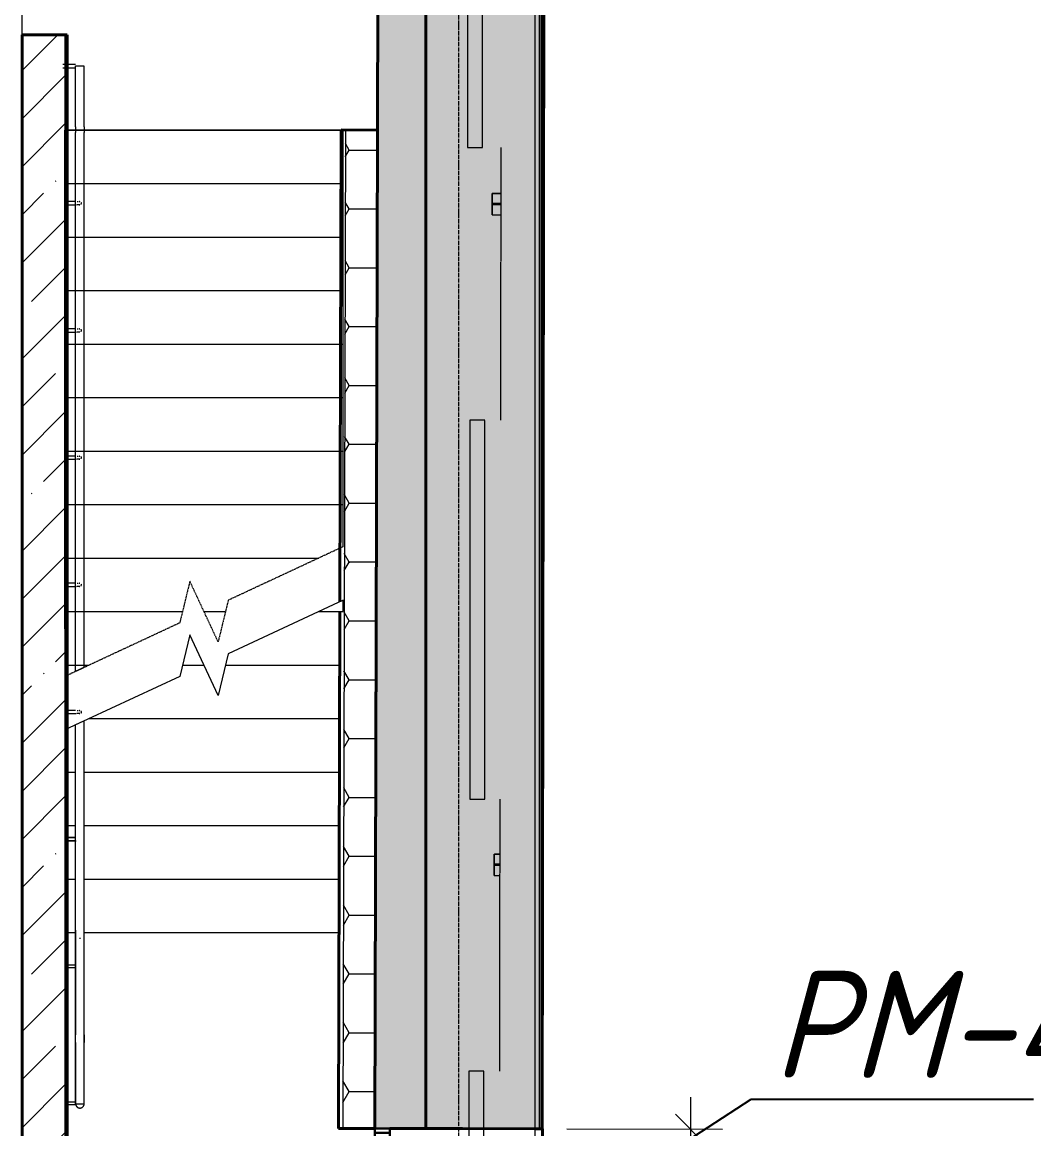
# Model space of a CAD drawing. Header units: millimetres. Extents: x 749182 to 2267578, y 70462 to 311449.
# Drawn here: x 1974764 to 1979493, y 233820 to 238991 of the extents above; entities that cross this region are included whole.
import ezdxf
from ezdxf import colors
from ezdxf.entities.mleader import LeaderData, LeaderLine
from ezdxf.math import Vec2, Vec3

# ---------------------------------------------------------------- set-up
doc = ezdxf.new("R2010")
doc.units = ezdxf.units.MM
for name, pattern in [('ADSK_Линия сетки', [25, 20, -2.5, 0, -2.5]), ('ADSK_Сверху', [4.5, 3, -1.5]), ('ADSK_Снесено', [4.5, 3, -1.5]), ('осеваяX2', [4, 2.5, -0.5, 0.5, -0.5])]:
    doc.linetypes.add(name, pattern=pattern)
doc.layers.get('Defpoints').update_dxf_attribs({"color": 255})
for name, color, linetype, lineweight in [('Витраж', 7, 'Continuous', 9), ('Двери', 7, 'Continuous', 20), ('Каркас', 7, 'Continuous', 9), ('Лестницы', 7, 'Continuous', 18), ('Ограждение', 7, 'Continuous', 18), ('Оси', 165, 'осеваяX2', 13), ('Перекрытие', 7, 'Continuous', 18), ('Размер', 7, 'Continuous', 13), ('размеры', 7, 'Continuous', 9), ('Стены', 184, 'Continuous', 40), ('Стены внутренние', 7, 'Continuous', 18), ('Стены наружные', 7, 'Continuous', 18), ('Стены разрез', 7, 'Continuous', 35), ('Стены штриховка', 7, 'Continuous', 18)]:
    doc.layers.add(name, color=color, linetype=linetype, lineweight=lineweight)
doc.styles.add('GOST 2.304_new', font='isocpeur.ttf', dxfattribs={"width": 0.9, "oblique": 15})
doc.styles.add('GOST Common_1', font='GOST_Common.ttf', dxfattribs={"width": 0.9, "height": 250})
doc.dimstyles.new('ADSK_Основной_2_5_мм_Округление_до_1_мм', dxfattribs={"dimscale": 304.8, "dimtxt": 251.428749, "dimasz": 0.463911, "dimexe": 0.492126, "dimexo": 0.492126, "dimgap": 0.098425, "dimtad": 1, "dimdec": 0, "dimdsep": 46, "dimtxsty": 'GOST Common_1', "dimblk1": 'OBLIQUE', "dimblk2": 'OBLIQUE', "dimsah": 1, "dimcen": 0.09, "dimdle": 0.492126, "dimazin": 2, "dimtfac": 1, "dimtdec": 4, "dimtix": 1, "dimtmove": 0, "dimatfit": 3, "dimfxl": 0, "dimtvp": 1, "dimtolj": 1, "dimtzin": 0, "dimlwd": 20, "dimlwe": 20, "dimarcsym": 0})

# ---------------------------------------------------------------- blocks, each defined once
blk = doc.blocks.new('Типовая двутавровая балка _АСТО 20-93_ Балки - 100х200мм-838723-00 План подвала')
at = {"layer": 'Каркас', "color": 253, "linetype": 'ADSK_Сверху', "true_color": 0xaaaaaa}
for p, q in [((-6123.3, 50), (-6123.3, -50)), ((-6123.3, 50), (-6081.2, 50)), ((-6081.3, 3), (-6123.3, 3)), ((-6081.3, -3), (-6123.3, -3)), ((-6123.3, -50), (-6081.5, -50))]:
    blk.add_line(p, q, dxfattribs=at)
at = {"layer": 'Каркас', "color": 9, "linetype": 'ADSK_Сверху', "true_color": 0xb9b9b9}
for p, q in [((-6123.3, 3.4), (-6123.3, 50)), ((-6123.3, 50), (-6081.2, 50)), ((-6123.3, -50), (-6123.3, -3.4)), ((-6123.3, -50), (-6081.5, -50))]:
    blk.add_line(p, q, dxfattribs=at)
at = {"layer": 'Каркас', "color": 253, "linetype": 'ADSK_Сверху', "true_color": 0xb2b2b2}
for p, q in [((-6123.3, 50), (-6123.3, 15)), ((-6123.3, 15), (-6123.3, 50)), ((-6081.2, 50), (-6123.3, 50)), ((-6123.3, 50), (-6081.2, 50)), ((-6123.3, 3), (-6123.3, 15)), ((-6123.3, 3), (-6123.3, 15)), ((-6123.3, -3), (-6123.3, 3)), ((-6123.3, -15), (-6123.3, -3)), ((-6123.3, -15), (-6123.3, -3)), ((-6123.3, -50), (-6123.3, -15)), ((-6123.3, -15), (-6123.3, -50)), ((-6123.3, -50), (-6081.5, -50)), ((-6123.3, -50), (-6081.5, -50))]:
    blk.add_line(p, q, dxfattribs=at)
blk = doc.blocks.new('Типовая двутавровая балка _АСТО 20-93_ Балки - 100х200мм-838797-00 План подвала')
at = {"layer": 'Каркас', "color": 253, "linetype": 'ADSK_Сверху', "true_color": 0xaaaaaa}
for p, q in [((-6113.8, 50), (-6113.8, -50)), ((-6113.8, 50), (-6086.2, 50)), ((-6086.4, 3), (-6113.8, 3)), ((-6086.4, -3), (-6113.8, -3)), ((-6113.8, -50), (-6086.6, -50))]:
    blk.add_line(p, q, dxfattribs=at)
at = {"layer": 'Каркас', "color": 9, "linetype": 'ADSK_Сверху', "true_color": 0xb9b9b9}
for p, q in [((-6113.8, 3.4), (-6113.8, 50)), ((-6113.8, 50), (-6086.2, 50)), ((-6113.8, -50), (-6113.8, -3.4)), ((-6113.8, -50), (-6086.6, -50))]:
    blk.add_line(p, q, dxfattribs=at)
at = {"layer": 'Каркас', "color": 253, "linetype": 'ADSK_Сверху', "true_color": 0xb2b2b2}
for p, q in [((-6113.8, 50), (-6113.8, 15)), ((-6113.8, 15), (-6113.8, 50)), ((-6086.2, 50), (-6113.8, 50)), ((-6113.8, 50), (-6086.2, 50)), ((-6113.8, 3), (-6113.8, 15)), ((-6113.8, 3), (-6113.8, 15)), ((-6113.8, -3), (-6113.8, 3)), ((-6113.8, -15), (-6113.8, -3)), ((-6113.8, -15), (-6113.8, -3)), ((-6113.8, -50), (-6113.8, -15)), ((-6113.8, -15), (-6113.8, -50)), ((-6113.8, -50), (-6086.6, -50)), ((-6113.8, -50), (-6086.6, -50))]:
    blk.add_line(p, q, dxfattribs=at)
blk = doc.blocks.new('ADSK_Ограждение_Опоры_Г_образная - D15 высота60 консоль80-139754-00 План подвала')
at = {"layer": 'Ограждение'}
for p, q in [((-7.5, 60), (-7.5, 17.7)), ((7.5, 20), (7.5, 60))]:
    blk.add_line(p, q, dxfattribs=at)
blk = doc.blocks.new('ADSK_Ограждение_Опоры_Г_образная - D15 высота60 консоль80-V4-00 План подвала')
at = {"layer": 'Ограждение', "color": 253, "linetype": 'ADSK_Сверху', "true_color": 0xaaaaaa, "flags": 128}
for points in [[(-7.5, 0), (-7.5, 0.1), (-7.5, 0.2), (-7.5, 0.3), (-7.5, 0.4), (-7.5, 0.6), (-7.5, 0.8), (-7.5, 1), (-7.5, 1.2), (-7.5, 1.4), (-7.5, 1.7), (-7.5, 2), (-7.5, 2.3), (-7.5, 2.6), (-7.5, 3), (-7.5, 3.3), (-7.5, 3.7), (-7.5, 4.1), (-7.5, 4.5), (-7.5, 5), (-7.5, 5.4), (-7.5, 5.9), (-7.5, 6.4), (-7.5, 6.9), (-7.5, 7.4), (-7.5, 7.9), (-7.5, 8.5), (-7.5, 9), (-7.5, 9.6), (-7.5, 10.1), (-7.5, 10.7), (-7.5, 11.3), (-7.5, 11.9), (-7.5, 12.5), (-7.5, 13), (-7.5, 13.6)], [(7.5, 13.2), (7.5, 12.6), (7.5, 12), (7.5, 11.4), (7.5, 10.9), (7.5, 10.3), (7.5, 9.7), (7.5, 9.2), (7.5, 8.6)], [(7.5, 5.6), (7.5, 5.1), (7.5, 4.7), (7.5, 4.2), (7.5, 3.8), (7.5, 3.4), (7.5, 3.1), (7.5, 2.7), (7.5, 2.4), (7.5, 2.1), (7.5, 1.8), (7.5, 1.5), (7.5, 1.2), (7.5, 1), (7.5, 0.8), (7.5, 0.6), (7.5, 0.5), (7.5, 0.3), (7.5, 0.2), (7.5, 0.1), (7.5, 0.1)]]:
    blk.add_lwpolyline(points, dxfattribs=at)
at = {"layer": 'Ограждение', "color": 253, "linetype": 'ADSK_Сверху', "true_color": 0xaaaaaa}
for start, end in [(150, 180), (360, 15), (225, 270), (270, 315)]:
    blk.add_arc((0, 0), 7.5, start, end, dxfattribs=at)
blk = doc.blocks.new('ADSK_Ограждение_Опоры_Г_образная - D15 высота60 консоль80-V7-00 План подвала')
at = {"layer": 'Ограждение'}
for p, q in [((-7.5, 80), (-7.5, 20)), ((7.5, 20), (7.5, 80))]:
    blk.add_line(p, q, dxfattribs=at)
blk = doc.blocks.new('Прямоугольный импост - 70х20_60мм-1441796-00 План подвала')
at = {"layer": 'Витраж', "color": 161, "linetype": 'ADSK_Сверху', "true_color": 0xaaaaff}
for p, q in [((18726.6, 24017.1), (18656.6, 24017.1)), ((18656.6, 24017.1), (18656.6, 23517.1)), ((18726.6, 23517.1), (18726.6, 24017.1))]:
    blk.add_line(p, q, dxfattribs=at)
blk = doc.blocks.new('Прямоугольный импост - 70х20_60мм-1239061-00 План подвала')
at = {"layer": 'Витраж', "color": 161, "linetype": 'ADSK_Сверху', "true_color": 0xaaaaff}
for p, q in [((18656.6, 22717.1), (18656.6, 22247.1)), ((18726.6, 22247.1), (18726.6, 22717.1)), ((18656.6, 22247.1), (18726.6, 22247.1))]:
    blk.add_line(p, q, dxfattribs=at)
blk = doc.blocks.new('Прямоугольный импост - 70х20_60мм-1239063-00 План подвала')
at = {"layer": 'Витраж', "color": 161, "linetype": 'ADSK_Сверху', "true_color": 0xaaaaff}
for p, q in [((18656.6, 23517.1), (18656.6, 22717.1)), ((18726.6, 22717.1), (18726.6, 23517.1))]:
    blk.add_line(p, q, dxfattribs=at)
blk = doc.blocks.new('Существующие стены 1 эт - Существующие стены 1 эт-653793-00 План подвала')
at = {"layer": 'Стены', "true_color": 0xc0c0c0, "transparency": 33554534}
h = blk.add_hatch(color=9, dxfattribs=at)
h.paths.add_polyline_path([(18455.8, 21072.6), (18455.8, 22479.3), (18215, 22479.7), (18211.8, 21073), (18230.1, 21073)])
h.paths.add_polyline_path([(31559.9, 21112.7), (31502.4, 33829.4), (31501.6, 36509.1), (31317, 36509.1), (31317, 21113.3)])
h.paths.add_polyline_path([(30775, 21553), (30775, 22089.6), (30773.8, 22089.6)])
h.paths.add_polyline_path([(18997.8, 42983.1), (18997.8, 42985.1), (18995.9, 42985.1)])
h.paths.add_polyline_path([(19000.8, 23747.9), (19000.8, 23749.9), (19032.3, 42966.8), (19574.5, 42967.7), (19574.3, 43015.1), (19572.7, 43015.1), (19572.1, 42983.1), (18997.8, 42983.1), (18997.8, 23747.9)])
h.paths.add_polyline_path([(18455.8, 23749.3), (18455.8, 43525.1), (19486.4, 43525.1), (19485.6, 43698.9), (18216.3, 43696.8), (18235.6, 30592.8), (18218.2, 23749.9), (18288.2, 23749.7)])
h.paths.add_polyline_path([(30768.8, 24198.6), (30775, 24199), (30775, 25126.6), (30766.6, 25126.5), (30768.8, 24199)])
h.paths.add_polyline_path([(30761.5, 27308.6), (30775, 27309), (30775, 28122.6), (30759.6, 28122.5), (30761.5, 27309)])
h.paths.add_polyline_path([(30754.6, 30234.6), (30775, 30235.1), (30775, 31221.7), (30752.3, 31221.6)])
h.paths.add_polyline_path([(30749.7, 33271.6), (30775, 33272), (30775, 34245.6), (30749.8, 34245.6), (30749.7, 33272)])
h.paths.add_polyline_path([(30775, 36307.6), (30775, 37274.6), (30750.1, 37274.6), (30750, 36307.6)])
h.paths.add_polyline_path([(30775, 39531.6), (30775, 40597.6), (30750.4, 40597.6), (30750.4, 39531.6), (30755.1, 39531.6)])
h.paths.add_polyline_path([(30775, 42002.6), (30775, 42983.1), (30750.7, 42983.1), (30750.7, 42002.6)])
h.paths.add_polyline_path([(20843.2, 42969.7), (29470.3, 42983.1), (20843.2, 42983.1)])
h.paths.add_polyline_path([(30775, 42983.1), (30777, 42983.1), (30777, 42985.1)])
h.paths.add_polyline_path([(31501.3, 43512.6), (31501.3, 43512.6), (31501.3, 43718), (20842.1, 43700.5), (20843.2, 43525.1), (31317, 43525.1), (31317, 43512.6)])
at = {"layer": 'Стены'}
for p, q in [((18230.1, 28415.1), (18235.6, 30592.8)), ((18221.2, 24914.6), (18230.1, 28414.9)), ((18218.2, 23749.9), (18221.2, 24914.6)), ((18455.8, 23749.3), (18288.2, 23749.7)), ((18997.8, 23747.9), (18965.8, 23748)), ((19000.8, 23747.9), (18997.8, 23747.9)), ((19000.8, 23747.9), (18998.7, 22477.9))]:
    blk.add_line(p, q, dxfattribs=at)
at = {"layer": 'Стены разрез'}
for p, q in [((19000.8, 23747.9), (19032.3, 42966.8)), ((18235.6, 30592.8), (18218.2, 23749.9)), ((18288.2, 23749.7), (19000.8, 23747.9))]:
    blk.add_line(p, q, dxfattribs=at)
blk = doc.blocks.new('Новые проёмы подвал - Новые проёмы подвал-999150-00 План подвала')
at = {"layer": 'Стены', "color": 0, "linetype": 'ADSK_Снесено'}
for p, q in [((18288.2, 23749.7), (18455.8, 23749.3)), ((18965.8, 23748), (18997.8, 23747.9)), ((18997.8, 23747.9), (19000.8, 23747.9))]:
    blk.add_line(p, q, dxfattribs=at)
at = {"layer": 'Стены разрез', "color": 0, "linetype": 'ADSK_Снесено'}
blk.add_line((19000.8, 23747.9), (18288.2, 23749.7), dxfattribs=at)
blk = doc.blocks.new('AC_Дверь_Однопольная_Стальная - ДН-8п 1270х2200h-1983199-00 План подвала')
at = {"layer": 'Двери', "color": 5, "linetype": 'Continuous', "lineweight": 30, "true_color": 0x0000ff}
for p, q in [((-585, 1085), (-545, 1085)), ((-585, -85), (-585, 1085)), ((-545, 1085), (-545, -85)), ((-635, -85), (-615, -85)), ((-635, -155), (-635, -85)), ((-615, -85), (-585, -85)), ((-615, -155), (-615, -85)), ((-615, -85), (-615, -155)), ((-545, -85), (-585, -85)), ((-585, -85), (-585, -125)), ((585, -85), (615, -85)), ((585, -125), (585, -85)), ((615, -85), (615, -155)), ((615, -85), (635, -85)), ((615, -155), (615, -85)), ((635, -85), (635, -155)), ((-615, -155), (-635, -155)), ((-575, -155), (-615, -155)), ((-585, -125), (-575, -125)), ((-575, -125), (-575, -155)), ((575, -125), (585, -125)), ((575, -155), (575, -125)), ((615, -155), (575, -155)), ((635, -155), (615, -155))]:
    blk.add_line(p, q, dxfattribs=at)
at = {"layer": 'Двери', "color": 5, "linetype": 'ADSK_Сверху', "lineweight": 9, "true_color": 0x0000ff}
for p, q in [((-545, 1070), (-529, 1070)), ((-529, 1070), (-529, 1031.5)), ((-529, 1050.8), (-529, 1059.5)), ((-529, 1059.5), (-505.3, 1059.5)), ((-529, 1040.7), (-498.9, 1010.6)), ((-505.3, 1059.5), (-462.5, 1016.7)), ((-529, 1031.5), (-545, 1031.5)), ((-498.9, -10.6), (-498.9, 1010.6)), ((-462.5, -16.6), (-462.5, 1016.7)), ((-529, -31.5), (-545, -31.5)), ((-529, -40.7), (-498.9, -10.6)), ((-529, -70), (-529, -31.5)), ((-529, -50.7), (-529, -59.4)), ((-505.3, -59.4), (-462.5, -16.6)), ((-545, -70), (-529, -70)), ((-529, -59.4), (-505.3, -59.4))]:
    blk.add_line(p, q, dxfattribs=at)
at = {"layer": 'Двери', "color": 5, "linetype": 'Continuous', "true_color": 0x0000ff}
blk.add_arc((-585, -85), 1170, 0, 90, dxfattribs=at)
blk = doc.blocks.new('Тип перил - Перила_Внутренний_-1199917-00 План подвала')
at = {"layer": 'Ограждение'}
for p, q in [((16819.3, 24676.2), (16819.3, 24187.8)), ((16859.3, 24187.8), (16859.3, 24676.2)), ((16837.2, 24638.6), (16841.4, 24638.6)), ((16819.3, 24150.9), (16819.3, 23865.1)), ((16859.3, 23865.1), (16859.3, 24150.9)), ((16836.9, 23865.1), (16841.6, 23865.1))]:
    blk.add_line(p, q, dxfattribs=at)
at = {"layer": 'Ограждение', "flags": 128}
for points in [[(16819.3, 24150.9), (16819.3, 24153.7), (16819.3, 24156.5), (16819.3, 24159.2), (16819.3, 24162), (16819.3, 24164.8), (16819.3, 24167.5), (16819.3, 24170.2), (16819.3, 24172.9), (16819.3, 24175.5), (16819.3, 24178.1), (16819.3, 24180.7), (16819.3, 24183.2), (16819.3, 24185.6), (16819.3, 24187.8)], [(16859.3, 24187.8), (16859.3, 24185.4), (16859.3, 24183), (16859.3, 24180.5), (16859.3, 24177.9), (16859.3, 24175.3), (16859.3, 24172.7), (16859.3, 24170), (16859.3, 24167.3), (16859.3, 24164.5), (16859.3, 24161.8), (16859.3, 24159), (16859.3, 24156.2), (16859.3, 24153.4), (16859.3, 24150.9)]]:
    blk.add_lwpolyline(points, dxfattribs=at)
blk = doc.blocks.new('Тип перил - D40-V11-00 План подвала')
at = {"layer": 'Ограждение', "color": 5, "true_color": 0x0000ff, "flags": 128}
for points in [[(20, 0), (20, 0.8), (19.9, 1.6), (19.9, 2.4), (19.7, 3.2), (19.6, 4), (19.4, 4.8), (19.2, 5.5), (19, 6.3), (18.7, 7), (18.4, 7.8), (18.1, 8.5), (17.7, 9.2), (17.4, 9.9), (16.9, 10.6), (16.5, 11.3), (16, 11.9), (15.6, 12.6), (15, 13.2), (14.5, 13.8), (13.9, 14.3), (13.3, 14.9), (12.7, 15.4), (12.1, 15.9), (11.5, 16.4), (10.8, 16.8), (10.1, 17.2), (9.4, 17.6), (8.7, 18), (8, 18.3), (7.2, 18.6), (6.5, 18.9), (5.7, 19.2), (5, 19.4), (4.2, 19.6), (3.4, 19.7), (2.6, 19.8), (1.8, 19.9), (1, 20), (0.2, 20), (0, 20)], [(0, -20), (0.8, -20), (1.6, -19.9), (2.4, -19.9), (3.2, -19.7), (4, -19.6), (4.8, -19.4), (5.5, -19.2), (6.3, -19), (7, -18.7), (7.8, -18.4), (8.5, -18.1), (9.2, -17.7), (9.9, -17.4), (10.6, -16.9), (11.3, -16.5), (11.9, -16), (12.6, -15.6), (13.2, -15), (13.8, -14.5), (14.3, -13.9), (14.9, -13.3), (15.4, -12.7), (15.9, -12.1), (16.4, -11.5), (16.8, -10.8), (17.2, -10.1), (17.6, -9.4), (18, -8.7), (18.3, -8), (18.6, -7.2), (18.9, -6.5), (19.2, -5.7), (19.4, -5), (19.6, -4.2), (19.7, -3.4), (19.8, -2.6), (19.9, -1.8), (20, -1), (20, -0.2), (20, 0)]]:
    blk.add_lwpolyline(points, dxfattribs=at)
blk = doc.blocks.new('Тип перил - Перила_Внутренний_-V12-00 План подвала')
at = {"layer": 'Ограждение', "color": 5, "linetype": 'ADSK_Сверху', "true_color": 0x0000ff}
for p, q in [((16819.3, 28715.1), (16859.3, 28715.1)), ((16819.3, 28429.4), (16819.3, 28715.1)), ((16859.3, 28429.4), (16859.3, 28715.1)), ((16819.3, 28429.4), (16819.3, 28403)), ((16819.3, 25885.4), (16819.3, 28403)), ((16859.3, 28429.4), (16859.3, 28403)), ((16859.3, 25904), (16859.3, 28403)), ((16859.3, 25904), (16819.3, 25885.4))]:
    blk.add_line(p, q, dxfattribs=at)
at = {"layer": 'Ограждение', "color": 5, "true_color": 0x0000ff}
for p, q in [((16859.3, 25654), (16819.3, 25635.4)), ((16859.3, 24177.3), (16859.3, 25654)), ((16819.3, 24177.3), (16819.3, 25635.4)), ((16819.3, 24150.9), (16819.3, 24177.3)), ((16819.3, 23865.1), (16819.3, 24150.9)), ((16859.3, 24150.9), (16859.3, 24177.3)), ((16859.3, 23865.1), (16859.3, 24150.9)), ((16819.3, 23865.1), (16859.3, 23865.1))]:
    blk.add_line(p, q, dxfattribs=at)
blk = doc.blocks.new('Тип перил - Перила_Внутренний_-1199930-00 План подвала')
at = {"layer": 'Ограждение', "flags": 128}
for points in [[(16819.3, 24150.9), (16819.3, 24153.7), (16819.3, 24156.5), (16819.3, 24159.2), (16819.3, 24162), (16819.3, 24164.8), (16819.3, 24167.5), (16819.3, 24170.1)], [(16859.3, 24177.3), (16859.3, 24175.3), (16859.3, 24172.7), (16859.3, 24170.1)]]:
    blk.add_lwpolyline(points, dxfattribs=at)
blk = doc.blocks.new('Тип перил - D40-V13-00 План подвала')
at = {"layer": 'Ограждение', "color": 5, "true_color": 0x0000ff, "flags": 128}
for points in [[(20, 0), (20, 0.8), (19.9, 1.6), (19.9, 2.4), (19.7, 3.2), (19.6, 4), (19.4, 4.8), (19.2, 5.5), (19, 6.3), (18.7, 7), (18.4, 7.8), (18.1, 8.5), (17.7, 9.2), (17.4, 9.9), (16.9, 10.6), (16.5, 11.3), (16, 11.9), (15.6, 12.6), (15, 13.2), (14.5, 13.8), (13.9, 14.3), (13.3, 14.9), (12.7, 15.4), (12.1, 15.9), (11.5, 16.4), (10.8, 16.8), (10.1, 17.2), (9.4, 17.6), (8.7, 18), (8, 18.3), (7.2, 18.6), (6.5, 18.9), (5.7, 19.2), (5, 19.4)], [(9.9, -17.4), (10.6, -16.9), (11.3, -16.5), (11.9, -16), (12.6, -15.6), (13.2, -15), (13.8, -14.5), (14.3, -13.9), (14.9, -13.3), (15.4, -12.7), (15.9, -12.1), (16.4, -11.5), (16.8, -10.8), (17.2, -10.1), (17.6, -9.4), (18, -8.7), (18.3, -8), (18.6, -7.2), (18.9, -6.5), (19.2, -5.7), (19.4, -5), (19.6, -4.2), (19.7, -3.4), (19.8, -2.6), (19.9, -1.8), (20, -1), (20, -0.2), (20, 0)], [(5.5, -19.2), (6.3, -19), (7, -18.7), (7.8, -18.4), (8.5, -18.1), (9.2, -17.7)]]:
    blk.add_lwpolyline(points, dxfattribs=at)
blk = doc.blocks.new('Тип перил - Перила_Внутренний_-V14-00 План подвала')
at = {"layer": 'Ограждение', "color": 5, "linetype": 'ADSK_Сверху', "true_color": 0x0000ff}
for p, q in [((16819.3, 28715.1), (16859.3, 28715.1)), ((16819.3, 28429.4), (16819.3, 28715.1)), ((16859.3, 28429.4), (16859.3, 28715.1)), ((16819.3, 28429.4), (16819.3, 28403)), ((16819.3, 25885.4), (16819.3, 28403)), ((16859.3, 28429.4), (16859.3, 28403)), ((16859.3, 25904), (16859.3, 28403)), ((16859.3, 25904), (16819.3, 25885.4))]:
    blk.add_line(p, q, dxfattribs=at)
at = {"layer": 'Ограждение', "color": 5, "true_color": 0x0000ff}
for p, q in [((16819.3, 24150.9), (16819.3, 24170.3)), ((16859.3, 24170.3), (16859.3, 24177.3))]:
    blk.add_line(p, q, dxfattribs=at)
blk = doc.blocks.new('ADSK_Ограждение_Опоры_Г_образная - D15 высота60 консоль80-V15-00 План подвала')
at = {"layer": 'Ограждение'}
for p, q in [((-7.5, 17.7), (-7.5, 60)), ((7.5, 60), (7.5, 20))]:
    blk.add_line(p, q, dxfattribs=at)
blk = doc.blocks.new('ADSK_Ограждение_Опоры_Г_образная - D15 высота60 консоль80-V16-00 План подвала')
at = {"layer": 'Ограждение'}
for p, q in [((-7.5, 20), (-7.5, 60)), ((7.5, 60), (7.5, 20))]:
    blk.add_line(p, q, dxfattribs=at)
blk = doc.blocks.new('_Oblique')
at = {"color": 0, "linetype": 'ByBlock', "lineweight": -2}
blk.add_line((-0.5, -0.5), (0.5, 0.5), dxfattribs=at)
blk = doc.blocks.new('*D1838')
at = {"layer": 'Defpoints', "color": 0, "lineweight": 20, "transparency": 16777216}
for p in [(1977160.9, 233819.6), (1977160.9, 232549.6), (1977885.3, 232547.8)]:
    blk.add_point(p, dxfattribs=at)
at = {"layer": 'размеры', "color": 0, "lineweight": 20, "transparency": 16777216}
for p, q in [((1977888.9, 233967.8), (1977884.9, 232397.8)), ((1977310.9, 233819.2), (1978038.5, 233817.4)), ((1977310.9, 232549.2), (1978035.3, 232547.4))]:
    blk.add_line(p, q, dxfattribs=at)
at = {"layer": 'размеры', "color": 0, "lineweight": 20, "transparency": 16777216, "xscale": 141.4, "yscale": 141.4, "zscale": 141.4}
for p, rotation in [((1977888.5, 233817.8), 89.85472540259408), ((1977885.3, 232547.8), 269.8547254025941)]:
    blk.add_blockref('_Oblique', p, dxfattribs=dict(at, rotation=rotation))
at = {"layer": 'размеры', "color": 0, "lineweight": 20, "transparency": 16777216, "insert": (1977731.9, 233183.2), "char_height": 250, "width": 700.591, "attachment_point": 5, "rotation": 89.8547, "style": 'GOST Common_1'}
blk.add_mtext('\\A1;1270', dxfattribs=at)
blk = doc.blocks.new('_DotSmall')
at = {"color": 0, "linetype": 'ByBlock', "lineweight": 35, "const_width": 0.5}
blk.add_lwpolyline([(-0.0625, 0, 1), (0.0625, 0, 1)], format="xyb", close=True, dxfattribs=at)

msp = doc.modelspace()

# ---------------------------------------------------------------- hatches: boundary and pattern name
at = {"layer": 'Стены внутренние', "lineweight": 9}
h = msp.add_hatch(dxfattribs=at)
h.set_pattern_fill('FP_2', color=0, style=0, pattern_type=2)
h.set_pattern_definition([(0, (1958195.05, 210071.62), (406.4, 101.6), [33.528, -271.272, 33.528, -271.272, -1625.6]), (0, (1958195.05, 210071.62), (406.4, 101.6), [-609.6, 33.528, -576.072, 33.528, -271.272, -711.2]), (0, (1958195.05, 210071.62), (406.4, 101.6), [-1524, 33.528, -169.672, 33.528, -474.472]), (120, (1958347.45, 210122.42), (-291.18818, 301.15272), [33.528, -271.272, 33.528, -271.272, -1625.6]), (120, (1958347.45, 210122.42), (-291.18818, 301.15272), [-609.6, 33.528, -576.072, 33.528, -271.272, -711.2]), (120, (1958347.45, 210122.42), (-291.18818, 301.15272), [-1524, 33.528, -169.672, 33.528, -474.472]), (240, (1958398.25, 210325.62), (-115.21182, -402.75272), [33.528, -271.272, 33.528, -271.272, -1625.6]), (240, (1958398.25, 210325.62), (-115.21182, -402.75272), [-609.6, 33.528, -576.072, 33.528, -271.272, -711.2]), (240, (1958398.25, 210325.62), (-115.21182, -402.75272), [-1524, 33.528, -169.672, 33.528, -474.472])])
h.paths.add_polyline_path([(1977180.8814, 231143.2348), (1977180.8814, 232549.564), (1977160.8814, 232549.5313), (1977160.8814, 231143.2702), (1977176.4602, 231143.2426)])
h.paths.add_polyline_path([(1977180.8814, 233819.5681), (1977180.8814, 253086.7432), (1977160.8814, 253086.7432), (1977160.8814, 233819.6188)])
at = {"layer": 'Стены наружные'}
h = msp.add_hatch(color=0, dxfattribs=at)
h.paths.add_polyline_path([(1976650.8814, 230480.2478), (1977160.8814, 230724.0895), (1977160.8814, 232549.6147), (1976650.8814, 232550.9079), (1976650.8814, 230996.2243)])
h.paths.add_polyline_path([(1977160.8814, 233819.6188), (1977160.8814, 253086.7432), (1976650.8814, 253086.7432), (1976650.8814, 233820.9119)])
at = {"layer": 'Стены наружные', "lineweight": 9}
h = msp.add_hatch(dxfattribs=at)
h.set_pattern_fill('FP_5', color=0, style=0, pattern_type=2)
h.set_pattern_definition([(45, (1958195.05, 210071.62), (-224.5064, 224.5064), []), (45, (1958419.55, 210071.62), (-224.5064, 224.5064), [396.875, -79.375, 3.353, -76.022])])
h.paths.add_polyline_path([(1974964.3218, 231147.1645), (1974964.3218, 238931.7618), (1974764.3218, 238931.7618), (1974764.3218, 231147.5191)])
h = msp.add_hatch(dxfattribs=at)
h.set_pattern_fill('FP_6', color=0, style=0, pattern_type=2)
h.set_pattern_definition([(0, (1958195.05, 210071.62), (238.125, 137.482), [158.75, -317.5]), (120, (1958195.05, 210071.62), (-238.1254, 137.4813), [158.75, -317.5]), (60, (1958195.05, 210071.62), (-0.0004, 274.9633), [0, -317.5, 158.75, 0])])
h.paths.add_polyline_path([(1976406.8623, 231294.6073), (1976407.7919, 231661.2229), (1976410.0493, 232551.5185), (1976260.0497, 232551.8988), (1976256.9132, 231294.8732), (1976406.482, 231294.6079)])
h.paths.add_polyline_path([(1976413.2694, 233821.5144), (1976425.0977, 238486.5463), (1976275.0977, 238486.7618), (1976263.2698, 233821.8947), (1976413.2187, 233821.5145)])

# ---------------------------------------------------------------- linework, layer by layer
at = {"layer": 'Лестницы', "color": 0, "linetype": 'ADSK_Сверху'}
for p, q in [((1974964.3218, 238486.7618), (1976264.3218, 238486.7618)), ((1974964.3218, 236156.4047), (1974964.3218, 238486.7618)), ((1976264.3218, 236539.8618), (1976264.3218, 238486.7618)), ((1974964.3218, 238236.7618), (1976264.3218, 238236.7618)), ((1974964.3218, 238236.7618), (1976264.3218, 238236.7618)), ((1974964.3218, 237986.7618), (1976264.3218, 237986.7618)), ((1974964.3218, 237986.7618), (1976264.3218, 237986.7618)), ((1974964.3218, 237736.7618), (1976264.3218, 237736.7618)), ((1974964.3218, 237736.7618), (1976264.3218, 237736.7618)), ((1974964.3218, 237486.7618), (1976264.3218, 237486.7618)), ((1974964.3218, 237486.7618), (1976264.3218, 237486.7618)), ((1974964.3218, 237236.7618), (1976264.3218, 237236.7618)), ((1974964.3218, 237236.7618), (1976264.3218, 237236.7618)), ((1974964.3218, 236986.7618), (1976264.3218, 236986.7618)), ((1974964.3218, 236986.7618), (1976264.3218, 236986.7618)), ((1974964.3218, 236736.7618), (1976264.3218, 236736.7618)), ((1974964.3218, 236736.7618), (1976264.3218, 236736.7618)), ((1976264.3218, 236539.8618), (1975727.6102, 236289.5891)), ((1974964.3218, 236486.7618), (1976150.4485, 236486.7618)), ((1974964.3218, 236486.7618), (1976150.4485, 236486.7618)), ((1975548.2876, 236378.3724), (1975501.0333, 236183.9345)), ((1975680.3559, 236095.1512), (1975548.2876, 236378.3724)), ((1975727.6102, 236289.5891), (1975680.3559, 236095.1512)), ((1974964.3218, 236236.7618), (1975513.8719, 236236.7618)), ((1974964.3218, 236236.7618), (1975513.8719, 236236.7618)), ((1975614.3218, 236236.7618), (1975714.7716, 236236.7618)), ((1975614.3218, 236236.7618), (1975714.7716, 236236.7618)), ((1975501.0333, 236183.9345), (1974964.3218, 235933.6618)), ((1974974.3218, 235986.7618), (1975078.195, 235986.7618)), ((1974974.3218, 235986.7618), (1975078.195, 235986.7618))]:
    msp.add_line(p, q, dxfattribs=at)
at = {"layer": 'Лестницы', "color": 0}
for p, q in [((1976264.3218, 236289.8618), (1975727.6102, 236039.5891)), ((1976264.3218, 236236.7618), (1976264.3218, 236289.8618)), ((1976150.4485, 236236.7618), (1976264.3218, 236236.7618)), ((1976150.4485, 236236.7618), (1976264.3218, 236236.7618)), ((1975548.2876, 236128.3724), (1975501.0333, 235933.9345)), ((1975680.3559, 235845.1512), (1975548.2876, 236128.3724)), ((1975727.6102, 236039.5891), (1975680.3559, 235845.1512)), ((1975513.8719, 235986.7618), (1975614.3218, 235986.7618)), ((1975513.8719, 235986.7618), (1975614.3218, 235986.7618)), ((1975714.7716, 235986.7618), (1976248.7589, 235986.7618)), ((1975714.7716, 235986.7618), (1976248.7589, 235986.7618)), ((1975501.0333, 235933.9345), (1974964.3218, 235683.6618)), ((1975078.195, 235736.7618), (1976248.125, 235736.7618)), ((1975078.195, 235736.7618), (1976248.125, 235736.7618)), ((1974974.3218, 235486.7618), (1975014.3218, 235486.7618)), ((1974974.3218, 235486.7618), (1975014.3218, 235486.7618)), ((1975054.3218, 235486.7618), (1976247.4911, 235486.7618)), ((1975054.3218, 235486.7618), (1976247.4911, 235486.7618)), ((1974974.3218, 235236.7618), (1975014.3218, 235236.7618)), ((1974974.3218, 235236.7618), (1975014.3218, 235236.7618)), ((1975054.3218, 235236.7618), (1976246.8572, 235236.7618)), ((1975054.3218, 235236.7618), (1976246.8572, 235236.7618)), ((1974974.3218, 234986.7618), (1975014.3218, 234986.7618)), ((1974974.3218, 234986.7618), (1975014.3218, 234986.7618)), ((1975054.3218, 234986.7618), (1976246.2233, 234986.7618)), ((1975054.3218, 234986.7618), (1976246.2233, 234986.7618)), ((1974974.3218, 234736.7618), (1975014.3218, 234736.7618)), ((1974974.3218, 234736.7618), (1975014.3218, 234736.7618)), ((1975054.3218, 234736.7618), (1976245.5895, 234736.7618)), ((1975054.3218, 234736.7618), (1976245.5895, 234736.7618))]:
    msp.add_line(p, q, dxfattribs=at)
at = {"layer": 'Оси', "linetype": 'ADSK_Линия сетки'}
msp.add_line((1976804.9564, 214656.6284), (1976804.9564, 254606.4029), dxfattribs=at)
at = {"layer": 'Перекрытие', "linetype": 'ADSK_Сверху'}
for p, q in [((1974764.3218, 238931.7618), (1974764.3218, 239486.7618)), ((1976427.6337, 239486.7618), (1976425.0982, 238486.7618)), ((1974974.3218, 238931.7618), (1974764.3218, 238931.7618)), ((1974974.3218, 238486.7618), (1974974.3218, 238931.7618)), ((1976425.0982, 238486.7618), (1974974.3218, 238486.7618)), ((1977001.2954, 237130.8237), (1977003.3825, 238405.7536)), ((1976996.3153, 234088.6865), (1976998.3978, 235360.8237))]:
    msp.add_line(p, q, dxfattribs=at)
at = {"layer": 'Перекрытие'}
for p, q in [((1976255.0977, 238486.7618), (1974974.3218, 238486.7618)), ((1976425.0982, 238486.7618), (1976340.0979, 238486.7618)), ((1977160.8814, 233819.6188), (1977160.8814, 232549.6147))]:
    msp.add_line(p, q, dxfattribs=at)
at = {"layer": 'Стены внутренние', "color": 0}
msp.add_line((1977160.8814, 253086.7432), (1977160.8814, 233819.6188), dxfattribs=at)
at = {"layer": 'Стены внутренние', "color": 0, "lineweight": 40}
for p, q in [((1977192.8814, 233819.5377), (1977192.8814, 253054.7432)), ((1977160.8814, 233819.6188), (1977192.8814, 233819.5377))]:
    msp.add_line(p, q, dxfattribs=at)
at = {"layer": 'Стены наружные', "color": 0, "lineweight": 40}
for p, q in [((1976650.8814, 253596.7432), (1976650.8814, 233820.9119)), ((1974974.3218, 238931.7618), (1974764.3218, 238931.7618)), ((1974764.3218, 238931.7618), (1974764.3218, 231147.5191)), ((1974974.3218, 231317.147), (1974974.3218, 238931.7618)), ((1976255.0982, 238486.9773), (1976249.5099, 236282.9549)), ((1976425.0977, 238486.5463), (1976255.0982, 238486.9773)), ((1976413.2694, 233821.5144), (1976425.0977, 238486.5463)), ((1976249.3927, 236236.7618), (1976243.2699, 233821.9455)), ((1976243.2699, 233821.9455), (1976413.2694, 233821.5144)), ((1976650.8814, 233820.9119), (1977160.8814, 233819.6188))]:
    msp.add_line(p, q, dxfattribs=at)
at = {"layer": 'Стены штриховка', "color": 0}
for p, q in [((1977180.8814, 253066.7432), (1977180.8814, 233819.5681)), ((1977190.8814, 253056.7432), (1977190.8814, 233819.5428)), ((1974964.3218, 238931.7618), (1974964.3218, 231147.1645)), ((1976275.0982, 238486.9266), (1976263.2698, 233821.8947))]:
    msp.add_line(p, q, dxfattribs=at)

# ---------------------------------------------------------------- block references
at = {"layer": 'Витраж', "color": 0, "linetype": 'ADSK_Сверху'}
for name, p in [('Прямоугольный импост - 70х20_60мм-1239063-00 План подвала', (1958189.0314, 216158.6833)), ('Прямоугольный импост - 70х20_60мм-1239061-00 План подвала', (1958189.0314, 216158.6833)), ('Прямоугольный импост - 70х20_60мм-1441796-00 План подвала', (1958200.0261, 213113.7535)), ('Прямоугольный импост - 70х20_60мм-1239063-00 План подвала', (1958200.0261, 213113.7535)), ('Прямоугольный импост - 70х20_60мм-1239061-00 План подвала', (1958200.0261, 213113.7535)), ('Прямоугольный импост - 70х20_60мм-1441796-00 План подвала', (1958195.046, 210071.6162))]:
    msp.add_blockref(name, p, dxfattribs=at)
at = {"layer": 'Двери', "color": 0, "linetype": 'ADSK_Сверху', "lineweight": 9, "rotation": 89.8547253996027}
msp.add_blockref('AC_Дверь_Однопольная_Стальная - ДН-8п 1270х2200h-1983199-00 План подвала', (1976326.6596, 233186.732), dxfattribs=at)
at = {"layer": 'Каркас', "color": 0, "linetype": 'ADSK_Сверху', "rotation": 0.1151494702578507}
for name, p in [('Типовая двутавровая балка _АСТО 20-93_ Балки - 100х200мм-838723-00 План подвала', (1983084.2711, 238152.9873)), ('Типовая двутавровая балка _АСТО 20-93_ Балки - 100х200мм-838797-00 План подвала', (1983084.2711, 235066.0162))]:
    msp.add_blockref(name, p, dxfattribs=at)
at = {"layer": 'Ограждение', "color": 0, "linetype": 'ADSK_Сверху'}
for name, p, rotation in [('ADSK_Ограждение_Опоры_Г_образная - D15 высота60 консоль80-V7-00 План подвала', (1975034.3218, 238784.7255), 90), ('ADSK_Ограждение_Опоры_Г_образная - D15 высота60 консоль80-139754-00 План подвала', (1975034.3218, 238144.7807), 89.99999999999991), ('ADSK_Ограждение_Опоры_Г_образная - D15 высота60 консоль80-V4-00 План подвала', (1975034.3218, 238144.7807), 89.99999999999991), ('ADSK_Ограждение_Опоры_Г_образная - D15 высота60 консоль80-139754-00 План подвала', (1975034.3218, 237550.4411), 89.99999999999991), ('ADSK_Ограждение_Опоры_Г_образная - D15 высота60 консоль80-V4-00 План подвала', (1975034.3218, 237550.4411), 89.99999999999991), ('ADSK_Ограждение_Опоры_Г_образная - D15 высота60 консоль80-139754-00 План подвала', (1975034.3218, 236956.1014), 89.99999999999991), ('ADSK_Ограждение_Опоры_Г_образная - D15 высота60 консоль80-V4-00 План подвала', (1975034.3218, 236956.1014), 89.99999999999991), ('ADSK_Ограждение_Опоры_Г_образная - D15 высота60 консоль80-139754-00 План подвала', (1975034.3218, 236361.7618), 89.99999999999991), ('ADSK_Ограждение_Опоры_Г_образная - D15 высота60 консоль80-V4-00 План подвала', (1975034.3218, 236361.7618), 89.99999999999991), ('ADSK_Ограждение_Опоры_Г_образная - D15 высота60 консоль80-139754-00 План подвала', (1975034.3218, 235767.4222), 89.99999999999991), ('ADSK_Ограждение_Опоры_Г_образная - D15 высота60 консоль80-V4-00 План подвала', (1975034.3218, 235767.4222), 89.99999999999991), ('ADSK_Ограждение_Опоры_Г_образная - D15 высота60 консоль80-139754-00 План подвала', (1975034.3218, 235173.0826), 89.99999999999991)]:
    msp.add_blockref(name, p, dxfattribs=dict(at, rotation=rotation))
at = {"layer": 'Ограждение', "color": 0}
for name in ['Тип перил - Перила_Внутренний_-V12-00 План подвала', 'Тип перил - Перила_Внутренний_-V14-00 План подвала', 'Тип перил - Перила_Внутренний_-1199917-00 План подвала', 'Тип перил - Перила_Внутренний_-1199930-00 План подвала']:
    msp.add_blockref(name, (1958195.046, 210071.6162), dxfattribs=at)
for name, p, rotation in [('ADSK_Ограждение_Опоры_Г_образная - D15 высота60 консоль80-V16-00 План подвала', (1975034.3218, 235173.0826), 89.99999999999991), ('ADSK_Ограждение_Опоры_Г_образная - D15 высота60 консоль80-V16-00 План подвала', (1975034.3218, 234578.7429), 89.99999999999991), ('ADSK_Ограждение_Опоры_Г_образная - D15 высота60 консоль80-V15-00 План подвала', (1975034.3218, 233938.7981), 90), ('Тип перил - D40-V11-00 План подвала', (1975034.3218, 233936.7618), 270), ('Тип перил - D40-V13-00 План подвала', (1975034.3218, 233936.7618), 270)]:
    msp.add_blockref(name, p, dxfattribs=dict(at, rotation=rotation))
at = {"layer": 'Стены', "color": 0, "linetype": 'ADSK_Снесено'}
msp.add_blockref('Новые проёмы подвал - Новые проёмы подвал-999150-00 План подвала', (1958195.046, 210071.6162), dxfattribs=at)
at = {"layer": 'Стены', "color": 0}
msp.add_blockref('Существующие стены 1 эт - Существующие стены 1 эт-653793-00 План подвала', (1958195.046, 210071.6162), dxfattribs=at)

# ---------------------------------------------------------------- dimensions: what is measured, and where the dimension line sits
at = {"layer": 'размеры', "color": 0, "lineweight": 20}
dim = msp.add_linear_dim(base=(1977885.3014, 232547.778), p1=(1977160.8814, 233819.6188), p2=(1977160.8814, 232549.6147), angle=89.8547254, dimstyle='ADSK_Основной_2_5_мм_Округление_до_1_мм', override={"dimpost": '<>', "dimfxl": 1270.004082}, dxfattribs=at)
dim.commit()
dim.dimension.update_dxf_attribs({"geometry": '*D1838', "text_midpoint": (1977731.9119, 233183.1689)})

# ---------------------------------------------------------------- leaders
at = {"layer": 'Размер', "color": 0, "ltscale": 20}
ml = msp.add_multileader_mtext('Standard', dxfattribs=at)
ml.set_content('\\A1;РМ-4', style='GOST 2.304_new')
ml.set_leader_properties()
ml.set_arrow_properties(name='DOTSMALL')
ml.build(insert=Vec2(0, 0))
ml.multileader.update_dxf_attribs({"text_left_attachment_type": 6, "text_right_attachment_type": 6, "dogleg_length": 1, "arrow_head_size": 100})
ctx = ml.context
ctx.base_point, ctx.char_height, ctx.arrow_head_size, ctx.landing_gap_size, ctx.plane_origin = Vec3(1978191.6119, 233957.8234), 500, 100, 0, Vec3(1958025.9507, 380938.4527)
ctx.left_attachment, ctx.right_attachment, ctx.text_align_type = 6, 6, 1
notes = []
notes.append((ctx, [(1, (1, 1, 0), (1978171.6119, 233957.8234), (1, 0), 20, [(0, [(1976994.3196, 233195.6722)], 0, [])])]))
ctx.mtext.insert, ctx.mtext.rotation, ctx.mtext.width, ctx.mtext.alignment, ctx.mtext.flow_direction = Vec3(1979000.5865, 234557.8234), 6.283185307, 1286.674802, 2, 5
for ctx, leaders in notes:
    for number, flags, end, landing, length, lines in leaders:
        leader = LeaderData()
        leader.index, (leader.has_last_leader_line, leader.has_dogleg_vector, leader.attachment_direction) = number, flags
        leader.last_leader_point, leader.dogleg_vector, leader.dogleg_length = Vec3(end), Vec3(landing), length
        for number, points, colour, breaks in lines:
            line = LeaderLine()
            line.index, line.vertices, line.color, line.breaks = number, Vec3.list(points), colors.encode_raw_color(colour), breaks
            leader.lines.append(line)
        ctx.leaders.append(leader)

doc.saveas('drawing.dxf')
